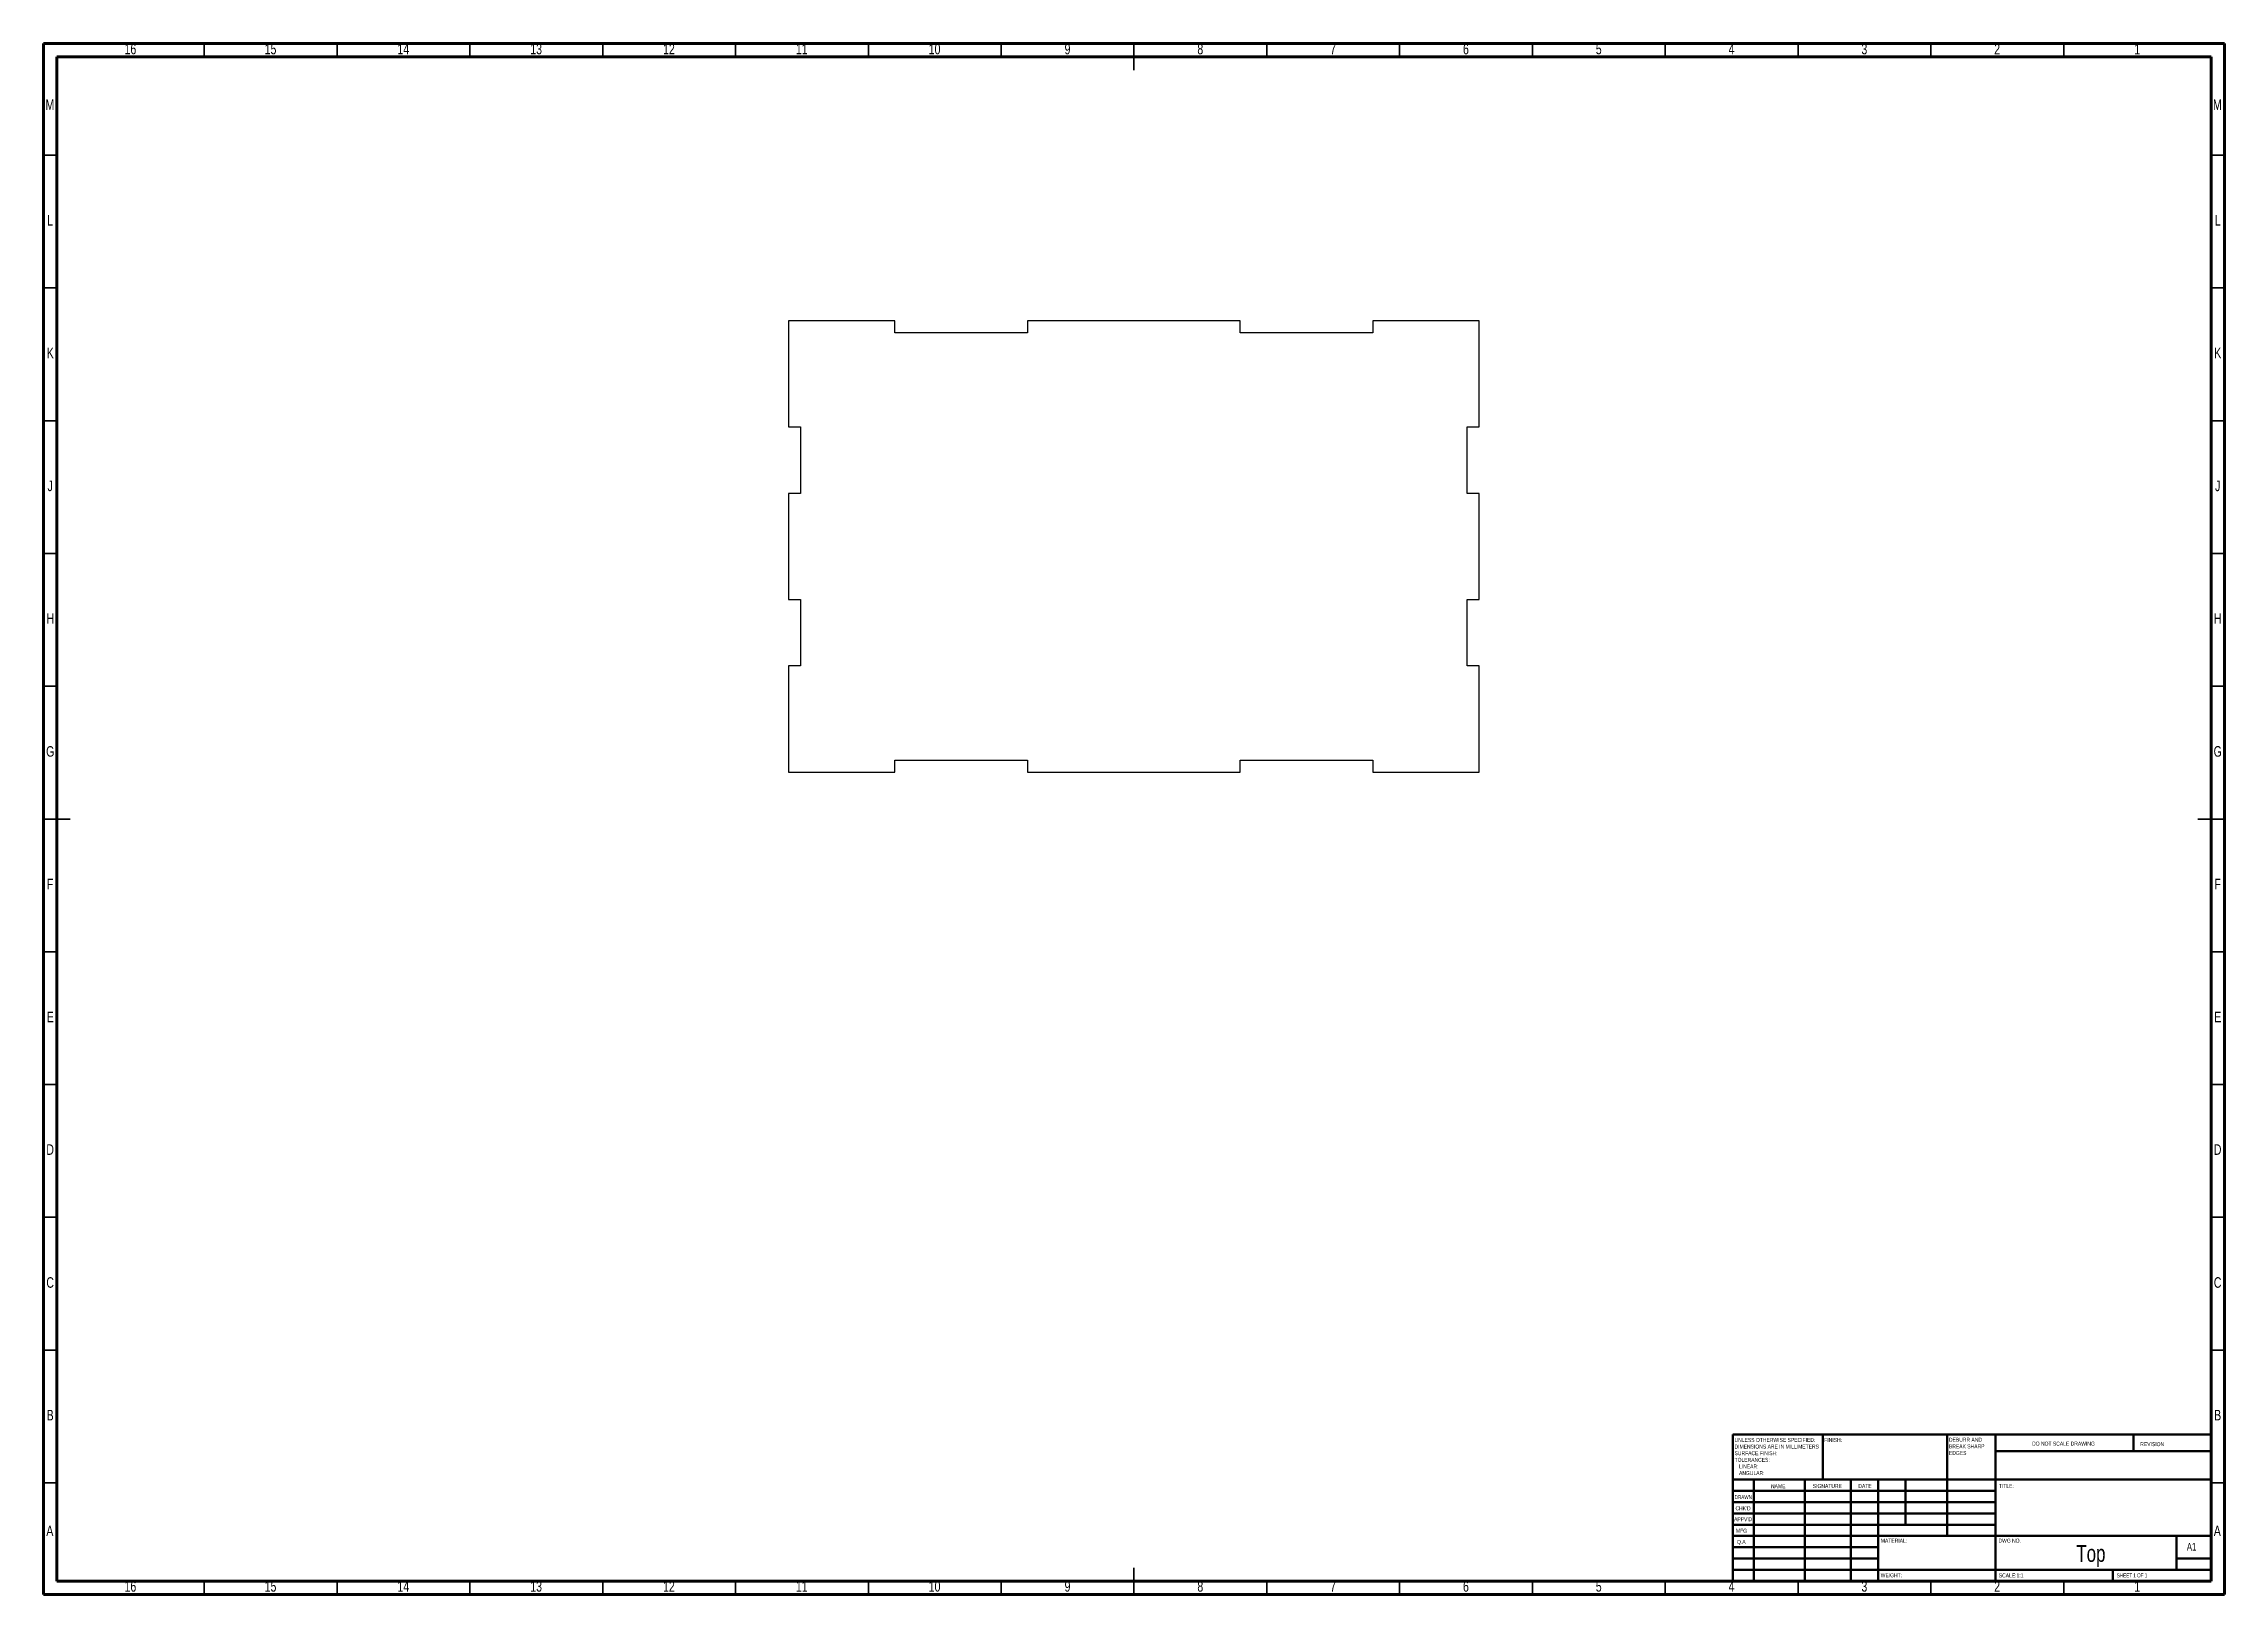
# Model space of a CAD drawing. Header units: millimetres. Extents: x 15 to 836, y 5 to 589.
import ezdxf

# ---------------------------------------------------------------- set-up
doc = ezdxf.new("R2010")
doc.units = ezdxf.units.MM
doc.styles.add('SLDTEXTSTYLE0', font='TXT', dxfattribs={"width": 0.75})
doc.styles.add('SLDTEXTSTYLE1', font='TXT', dxfattribs={"width": 0.686449})
doc.styles.add('SLDTEXTSTYLE2', font='TXT', dxfattribs={"width": 0.6875})

# ---------------------------------------------------------------- blocks, each defined once
blk = doc.blocks.new('SW_NOTE_0')
at = {"color": 0, "linetype": 'Continuous', "lineweight": 0, "char_height": 1.5, "attachment_point": 1, "style": 'SLDTEXTSTYLE0'}
for s, insert in [('UNLESS OTHERWISE SPECIFIED:', (0, 1.93)), ('TOLERANCES:', (0, -5.57)), ('SURFACE FINISH:', (0, -3.07)), ('DIMENSIONS ARE IN MILLIMETERS', (0, -0.57)), ('LINEAR:', (1.69, -8.07)), ('ANGULAR:', (1.69, -10.57))]:
    blk.add_mtext(s, dxfattribs=dict(at, insert=insert))
blk = doc.blocks.new('SW_NOTE_1')
at = {"color": 0, "linetype": 'Continuous', "lineweight": 0, "char_height": 1.5, "attachment_point": 1, "style": 'SLDTEXTSTYLE0'}
for s, insert in [('DEBURR AND', (0, 1.93)), ('BREAK SHARP', (0, -0.57)), ('EDGES', (0, -3.07))]:
    blk.add_mtext(s, dxfattribs=dict(at, insert=insert))

msp = doc.modelspace()

# ---------------------------------------------------------------- linework, layer by layer
at = {"color": 7, "linetype": 'Continuous', "lineweight": 70}
for p, q in [((15, 5), (15, 589)), ((15, 589), (836, 589)), ((20, 10), (20, 584)), ((20, 584), (831, 584)), ((831, 584), (831, 10)), ((836, 589), (836, 5)), ((831, 10), (20, 10)), ((836, 5), (15, 5))]:
    msp.add_line(p, q, dxfattribs=at)
at = {"color": 7, "linetype": 'Continuous', "lineweight": 35}
for p, q in [((75.5, 584), (75.5, 589)), ((125.5, 584), (125.5, 589)), ((175.5, 584), (175.5, 589)), ((225.5, 584), (225.5, 589)), ((275.5, 584), (275.5, 589)), ((325.5, 584), (325.5, 589)), ((375.5, 584), (375.5, 589)), ((425.5, 589), (425.5, 579)), ((425.5, 584), (425.5, 589)), ((475.5, 584), (475.5, 589)), ((525.5, 584), (525.5, 589)), ((575.5, 584), (575.5, 589)), ((625.5, 584), (625.5, 589)), ((675.5, 584), (675.5, 589)), ((725.5, 584), (725.5, 589)), ((775.5, 584), (775.5, 589)), ((20, 547), (15, 547)), ((831, 547), (836, 547)), ((20, 497), (15, 497)), ((831, 497), (836, 497)), ((20, 447), (15, 447)), ((831, 447), (836, 447)), ((20, 397), (15, 397)), ((831, 397), (836, 397)), ((20, 347), (15, 347)), ((831, 347), (836, 347)), ((15, 297), (25, 297)), ((20, 297), (15, 297)), ((836, 297), (826, 297)), ((831, 297), (836, 297)), ((20, 247), (15, 247)), ((831, 247), (836, 247)), ((20, 197), (15, 197)), ((831, 197), (836, 197)), ((20, 147), (15, 147)), ((831, 147), (836, 147)), ((20, 97), (15, 97)), ((831, 97), (836, 97)), ((20, 47), (15, 47)), ((831, 47), (836, 47)), ((75.5, 10), (75.5, 5)), ((125.5, 10), (125.5, 5)), ((175.5, 10), (175.5, 5)), ((225.5, 10), (225.5, 5)), ((275.5, 10), (275.5, 5)), ((325.5, 10), (325.5, 5)), ((375.5, 10), (375.5, 5)), ((425.5, 5), (425.5, 15)), ((425.5, 10), (425.5, 5)), ((475.5, 10), (475.5, 5)), ((525.5, 10), (525.5, 5)), ((575.5, 10), (575.5, 5)), ((625.5, 10), (625.5, 5)), ((675.5, 10), (675.5, 5)), ((725.5, 10), (725.5, 5)), ((775.5, 10), (775.5, 5))]:
    msp.add_line(p, q, dxfattribs=at)
at = {"color": 7, "linetype": 'Continuous', "lineweight": 25}
for p, q in [((335.44, 484.63), (295.44, 484.63)), ((295.44, 484.63), (295.44, 444.63)), ((335.44, 480.13), (335.44, 484.63)), ((385.44, 484.63), (385.44, 480.13)), ((465.44, 484.63), (385.44, 484.63)), ((465.44, 480.13), (465.44, 484.63)), ((515.44, 484.63), (515.44, 480.13)), ((555.44, 484.63), (515.44, 484.63)), ((555.44, 444.63), (555.44, 484.63)), ((385.44, 480.13), (335.44, 480.13)), ((515.44, 480.13), (465.44, 480.13)), ((295.44, 444.63), (299.94, 444.63)), ((299.94, 444.63), (299.94, 419.63)), ((550.94, 444.63), (555.44, 444.63)), ((550.94, 419.63), (550.94, 444.63)), ((295.44, 419.63), (295.44, 379.63)), ((299.94, 419.63), (295.44, 419.63)), ((555.44, 419.63), (550.94, 419.63)), ((555.44, 379.63), (555.44, 419.63)), ((295.44, 379.63), (299.94, 379.63)), ((299.94, 379.63), (299.94, 354.63)), ((550.94, 379.63), (555.44, 379.63)), ((550.94, 354.63), (550.94, 379.63)), ((295.44, 354.63), (295.44, 314.63)), ((299.94, 354.63), (295.44, 354.63)), ((555.44, 354.63), (550.94, 354.63)), ((555.44, 314.63), (555.44, 354.63)), ((295.44, 314.63), (335.44, 314.63)), ((335.44, 319.13), (385.44, 319.13)), ((335.44, 314.63), (335.44, 319.13)), ((385.44, 319.13), (385.44, 314.63)), ((385.44, 314.63), (465.44, 314.63)), ((465.44, 319.13), (515.44, 319.13)), ((465.44, 314.63), (465.44, 319.13)), ((515.44, 319.13), (515.44, 314.63)), ((515.44, 314.63), (555.44, 314.63))]:
    msp.add_line(p, q, dxfattribs=at)
at = {"color": 7, "linetype": 'Continuous', "lineweight": 50}
for p, q in [((651, 65.25), (831, 65.25)), ((651, 65.25), (651, 10)), ((684.8, 48.25), (684.8, 65.25)), ((731.6, 65.25), (731.6, 27)), ((749.8, 65.25), (749.8, 10)), ((831, 58.88), (749.8, 58.88)), ((801.8, 58.88), (801.8, 65.25)), ((831, 48.25), (651, 48.25)), ((749.8, 44), (651, 44)), ((658.8, 48.25), (658.8, 10)), ((677.99, 48.25), (677.99, 10)), ((695.4, 48.25), (695.4, 10)), ((705.6, 10), (705.6, 48.25)), ((716, 31.25), (716, 48.25)), ((749.8, 39.75), (651, 39.75)), ((749.8, 35.5), (651, 35.5)), ((749.8, 31.25), (651, 31.25)), ((705.6, 27), (651, 27)), ((705.6, 27), (831, 27)), ((818, 14.25), (818, 27)), ((705.6, 22.75), (651, 22.75)), ((705.6, 18.5), (651, 18.5)), ((831, 18.5), (818, 18.5)), ((651, 14.25), (831, 14.25)), ((794, 10), (794, 14.25))]:
    msp.add_line(p, q, dxfattribs=at)

# ---------------------------------------------------------------- block references
at = {"color": 7, "linetype": 'Continuous', "lineweight": 0}
for name, p in [('SW_NOTE_0', (651.59, 61.99)), ('SW_NOTE_1', (732.31, 62.07))]:
    msp.add_blockref(name, p, dxfattribs=at)

# ---------------------------------------------------------------- texts
for s, insert, char_height, attachment_point, style in [('16', (47.67, 588.94), 3.969, 2, 'SLDTEXTSTYLE0'), ('15', (100.42, 588.94), 3.969, 2, 'SLDTEXTSTYLE0'), ('14', (150.42, 588.94), 3.969, 2, 'SLDTEXTSTYLE0'), ('13', (200.42, 588.94), 3.969, 2, 'SLDTEXTSTYLE0'), ('12', (250.42, 588.94), 3.969, 2, 'SLDTEXTSTYLE0'), ('11', (300.42, 588.94), 3.969, 2, 'SLDTEXTSTYLE0'), ('10', (350.42, 588.94), 3.969, 2, 'SLDTEXTSTYLE0'), ('9', (400.46, 588.94), 3.97, 2, 'SLDTEXTSTYLE0'), ('8', (450.46, 588.94), 3.97, 2, 'SLDTEXTSTYLE0'), ('7', (500.46, 588.94), 3.97, 2, 'SLDTEXTSTYLE0'), ('6', (550.46, 588.94), 3.97, 2, 'SLDTEXTSTYLE0'), ('5', (600.46, 588.94), 3.97, 2, 'SLDTEXTSTYLE0'), ('4', (650.46, 588.94), 3.97, 2, 'SLDTEXTSTYLE0'), ('3', (700.46, 588.94), 3.97, 2, 'SLDTEXTSTYLE0'), ('2', (750.46, 588.94), 3.97, 2, 'SLDTEXTSTYLE0'), ('1', (803.21, 588.94), 3.97, 2, 'SLDTEXTSTYLE0'), ('M', (17.36, 568), 3.97, 2, 'SLDTEXTSTYLE0'), ('M', (833.36, 568), 3.97, 2, 'SLDTEXTSTYLE0'), ('L', (17.45, 524.44), 3.97, 2, 'SLDTEXTSTYLE0'), ('L', (833.45, 524.44), 3.97, 2, 'SLDTEXTSTYLE0'), ('K', (17.49, 474.5), 3.97, 2, 'SLDTEXTSTYLE0'), ('K', (833.49, 474.5), 3.97, 2, 'SLDTEXTSTYLE0'), ('J', (17.47, 424.44), 3.97, 2, 'SLDTEXTSTYLE0'), ('J', (833.47, 424.44), 3.97, 2, 'SLDTEXTSTYLE0'), ('H', (17.49, 374.5), 3.97, 2, 'SLDTEXTSTYLE0'), ('H', (833.49, 374.5), 3.97, 2, 'SLDTEXTSTYLE0'), ('G', (17.49, 324.44), 3.97, 2, 'SLDTEXTSTYLE0'), ('G', (833.49, 324.44), 3.97, 2, 'SLDTEXTSTYLE0'), ('F', (17.46, 274.5), 3.97, 2, 'SLDTEXTSTYLE0'), ('F', (833.46, 274.5), 3.97, 2, 'SLDTEXTSTYLE0'), ('E', (17.51, 224.44), 3.97, 2, 'SLDTEXTSTYLE0'), ('E', (833.51, 224.44), 3.97, 2, 'SLDTEXTSTYLE0'), ('D', (17.45, 174.5), 3.97, 2, 'SLDTEXTSTYLE0'), ('D', (833.45, 174.5), 3.97, 2, 'SLDTEXTSTYLE0'), ('C', (17.46, 124.44), 3.97, 2, 'SLDTEXTSTYLE0'), ('C', (833.46, 124.44), 3.97, 2, 'SLDTEXTSTYLE0'), ('B', (17.47, 74.5), 3.97, 2, 'SLDTEXTSTYLE0'), ('B', (833.47, 74.5), 3.97, 2, 'SLDTEXTSTYLE0'), ('FINISH:', (685.37, 63.92), 1.5, 1, 'SLDTEXTSTYLE0'), ('DO NOT SCALE DRAWING', (763.61, 62.53), 1.5, 1, 'SLDTEXTSTYLE0'), ('REVISION', (804.33, 62.33), 1.5, 1, 'SLDTEXTSTYLE0'), ('DRAWN', (651.64, 42.38), 1.5, 1, 'SLDTEXTSTYLE1'), ('NAME', (665.32, 46.5), 1.5, 1, 'SLDTEXTSTYLE0'), ('SIGNATURE', (681.03, 46.56), 1.5, 1, 'SLDTEXTSTYLE0'), ('DATE', (698.21, 46.58), 1.5, 1, 'SLDTEXTSTYLE0'), ('TITLE:', (751.09, 46.58), 1.5, 1, 'SLDTEXTSTYLE0'), ("APPV'D", (651.4, 34.07), 1.5, 1, 'SLDTEXTSTYLE0'), ("CHK'D", (651.94, 38.16), 1.5, 1, 'SLDTEXTSTYLE0'), ('A', (17.34, 30.94), 3.97, 2, 'SLDTEXTSTYLE0'), ('MFG', (652.12, 29.72), 1.5, 1, 'SLDTEXTSTYLE0'), ('Q.A', (652.51, 25.5), 1.5, 1, 'SLDTEXTSTYLE0'), ('MATERIAL:', (706.65, 25.99), 1.5, 1, 'SLDTEXTSTYLE0'), ('DWG NO.', (750.95, 25.99), 1.5, 1, 'SLDTEXTSTYLE0'), ('A', (833.34, 30.94), 3.97, 2, 'SLDTEXTSTYLE0'), ('Top', (785.74, 23.61), 6.35, 2, 'SLDTEXTSTYLE0'), ('A1', (821.87, 24.41), 2.91, 1, 'SLDTEXTSTYLE0'), ('16', (47.67, 10), 3.969, 2, 'SLDTEXTSTYLE0'), ('15', (100.42, 10), 3.969, 2, 'SLDTEXTSTYLE0'), ('14', (150.42, 10), 3.969, 2, 'SLDTEXTSTYLE0'), ('13', (200.42, 10), 3.969, 2, 'SLDTEXTSTYLE0'), ('12', (250.42, 10), 3.969, 2, 'SLDTEXTSTYLE0'), ('11', (300.42, 10), 3.969, 2, 'SLDTEXTSTYLE0'), ('10', (350.42, 10), 3.969, 2, 'SLDTEXTSTYLE0'), ('9', (400.46, 10), 3.97, 2, 'SLDTEXTSTYLE0'), ('8', (450.46, 10), 3.97, 2, 'SLDTEXTSTYLE0'), ('7', (500.46, 10), 3.97, 2, 'SLDTEXTSTYLE0'), ('6', (550.46, 10), 3.97, 2, 'SLDTEXTSTYLE0'), ('5', (600.46, 10), 3.97, 2, 'SLDTEXTSTYLE0'), ('4', (650.46, 10), 3.97, 2, 'SLDTEXTSTYLE0'), ('3', (700.46, 10), 3.97, 2, 'SLDTEXTSTYLE0'), ('WEIGHT:', (706.62, 12.95), 1.499, 1, 'SLDTEXTSTYLE0'), ('2', (750.46, 10), 3.97, 2, 'SLDTEXTSTYLE0'), ('SCALE:1:1', (751.07, 12.9), 1.5, 1, 'SLDTEXTSTYLE0'), ('SHEET 1 OF 1', (795.48, 12.9), 1.5, 1, 'SLDTEXTSTYLE2'), ('1', (803.21, 10), 3.97, 2, 'SLDTEXTSTYLE0')]:
    msp.add_mtext(s, dxfattribs=dict(at, insert=insert, char_height=char_height, attachment_point=attachment_point, style=style))

doc.saveas('drawing.dxf')
